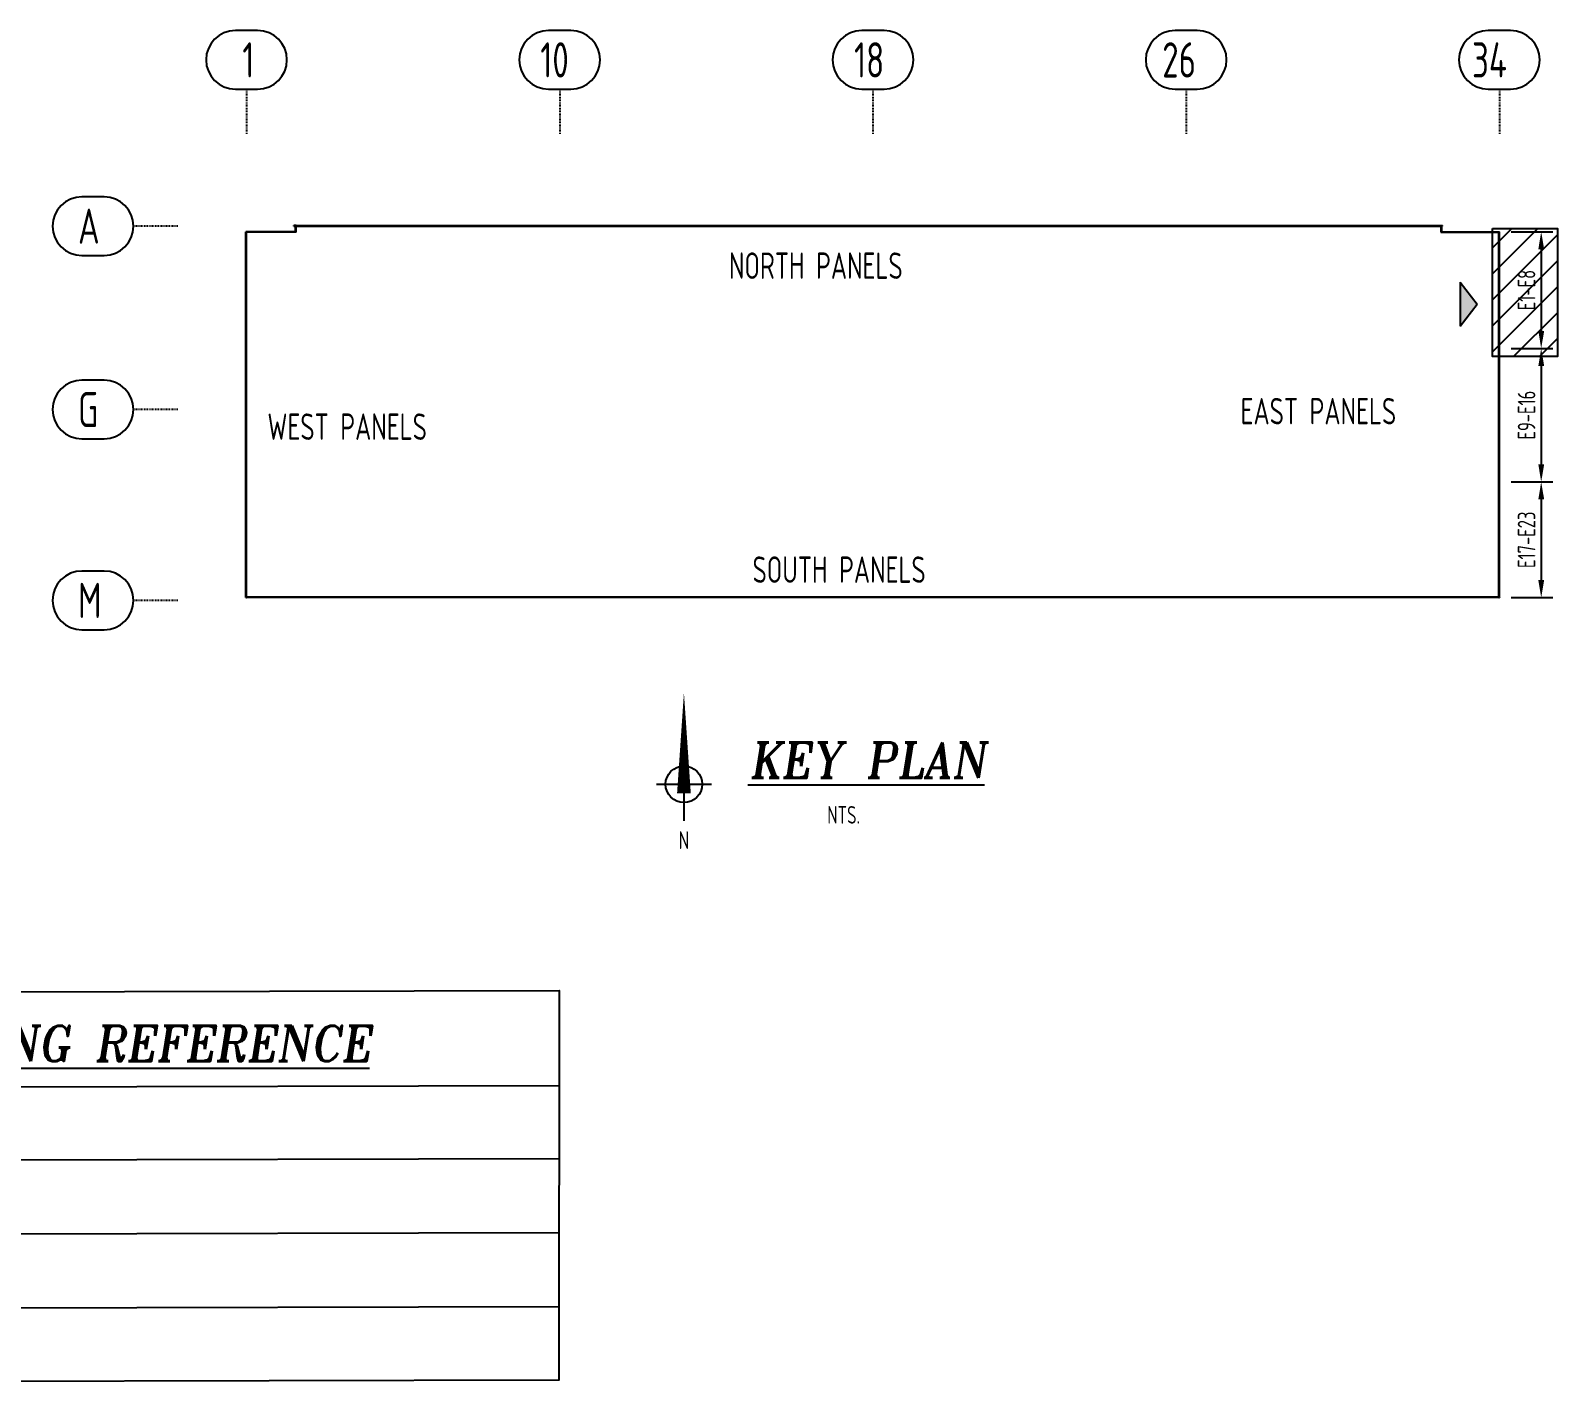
# Model space of a CAD drawing. Header units: inches. Extents: x -10781 to 50822, y -3854 to 38989.
# Drawn here: x -1038.7 to -843.7, y 357.7 to 530.6 of the extents above; entities that cross this region are included whole.
import ezdxf
from ezdxf.enums import TextEntityAlignment as Align

# ---------------------------------------------------------------- set-up
doc = ezdxf.new("R2010")
doc.units = ezdxf.units.IN
doc.header["$LTSCALE"] = 0.025
doc.header["$MEASUREMENT"] = 0
doc.linetypes.add('PHANTOM', pattern=[2.5, 1.25, -0.25, 0.25, -0.25, 0.25, -0.25])
doc.layers.get('0').update_dxf_attribs({"linetype": 'CONTINUOUS'})
doc.layers.get('Defpoints').update_dxf_attribs({"linetype": 'CONTINUOUS'})
for name, color, linetype in [('0-25TEXT', 7, 'CONTINUOUS'), ('0-35', 3, 'CONTINUOUS'), ('0-35TEXT', 3, 'CONTINUOUS'), ('0-50', 10, 'CONTINUOUS'), ('BARLIST', 7, 'CONTINUOUS'), ('GRID', 8, 'PHANTOM'), ('Hatch', 253, 'CONTINUOUS'), ('Hgblock', 7, 'CONTINUOUS')]:
    doc.layers.add(name, color=color, linetype=linetype)
doc.styles.add('AR', font='ARCHQUIK.shx', dxfattribs={"width": 0.8})
doc.styles.add('ROMANT', font='romant')
doc.dimstyles.new('CADS_DIM_48', dxfattribs={"dimscale": 48, "dimtxt": 0.09375, "dimasz": 0.09375, "dimexe": 0.0625, "dimexo": 0.0625, "dimgap": 0.09375, "dimtad": 0, "dimtih": 1, "dimtoh": 1, "dimzin": 1, "dimdsep": 46, "dimlunit": 4, "dimtxsty": 'AR', "dimblk": 'CLOSED', "dimcen": 0.1875, "dimadec": 0, "dimazin": 0, "dimtfac": 1, "dimtofl": 0, "dimtmove": 0, "dimatfit": 1, "dimldrblk": 'DOTBLANK', "dimfxl": 1, "dimtzin": 0, "dimarcsym": 0})

# ---------------------------------------------------------------- blocks, each defined once
blk = doc.blocks.new('*D1033')
at = {"layer": '0-35', "color": 0, "lineweight": -2, "transparency": 16777216}
for p, q in [((-849.62, 504.85), (-844.28, 504.85)), ((-845.78, 502.6), (-845.78, 492.19)), ((-849.62, 489.94), (-844.28, 489.94))]:
    blk.add_line(p, q, dxfattribs=at)
at = {"layer": '0-35', "color": 0, "transparency": 16777216}
for points in [[(-846.15, 502.6), (-845.4, 502.6), (-845.78, 504.85)], [(-846.15, 492.19), (-845.4, 492.19), (-845.78, 489.94)]]:
    blk.add_solid(points, dxfattribs=at)
at = {"layer": 'Defpoints', "color": 0, "transparency": 16777216}
for p in [(-851.12, 504.85), (-851.12, 489.94), (-845.78, 489.94)]:
    blk.add_point(p, dxfattribs=at)
at = {"layer": '0-35', "color": 0, "transparency": 16777216, "insert": (-847.65, 497.4), "char_height": 2.25, "attachment_point": 5, "rotation": 90, "style": 'AR'}
blk.add_mtext('E1-E8', dxfattribs=at)
blk = doc.blocks.new('_DotBlank')
at = {"layer": '0-35', "color": 0, "lineweight": -2}
blk.add_line((-0.5, 0), (-1, 0), dxfattribs=at)
blk.add_circle((0, 0), 0.5, dxfattribs=at)
blk = doc.blocks.new('*D1034')
at = {"layer": '0-35', "color": 0, "lineweight": -2, "transparency": 16777216}
for p, q in [((-849.62, 489.94), (-844.28, 489.94)), ((-845.78, 487.69), (-845.78, 475.15)), ((-849.62, 472.9), (-844.28, 472.9))]:
    blk.add_line(p, q, dxfattribs=at)
at = {"layer": '0-35', "color": 0, "transparency": 16777216}
for points in [[(-846.15, 487.69), (-845.4, 487.69), (-845.78, 489.94)], [(-846.15, 475.15), (-845.4, 475.15), (-845.78, 472.9)]]:
    blk.add_solid(points, dxfattribs=at)
at = {"layer": 'Defpoints', "color": 0, "transparency": 16777216}
for p in [(-851.12, 489.94), (-851.12, 472.9), (-845.78, 472.9)]:
    blk.add_point(p, dxfattribs=at)
at = {"layer": '0-35', "color": 0, "transparency": 16777216, "insert": (-847.65, 481.42), "char_height": 2.25, "attachment_point": 5, "rotation": 90, "style": 'AR'}
blk.add_mtext('E9-E16', dxfattribs=at)
blk = doc.blocks.new('*D1035')
at = {"layer": '0-35', "color": 0, "lineweight": -2, "transparency": 16777216}
for p, q in [((-849.62, 472.9), (-844.28, 472.9)), ((-845.78, 470.65), (-845.78, 460.36)), ((-849.62, 458.11), (-844.28, 458.11))]:
    blk.add_line(p, q, dxfattribs=at)
at = {"layer": '0-35', "color": 0, "transparency": 16777216}
for points in [[(-846.15, 470.65), (-845.4, 470.65), (-845.78, 472.9)], [(-846.15, 460.36), (-845.4, 460.36), (-845.78, 458.11)]]:
    blk.add_solid(points, dxfattribs=at)
at = {"layer": 'Defpoints', "color": 0, "transparency": 16777216}
for p in [(-851.12, 472.9), (-851.12, 458.11), (-845.78, 458.11)]:
    blk.add_point(p, dxfattribs=at)
at = {"layer": '0-35', "color": 0, "transparency": 16777216, "insert": (-847.65, 465.5), "char_height": 2.25, "attachment_point": 5, "rotation": 90, "style": 'AR'}
blk.add_mtext('E17-E23', dxfattribs=at)
blk = doc.blocks.new('*U143')
at = {"layer": 'Hgblock', "color": 3}
for p, q in [((-0.375, 0), (0.375, 0)), ((0, 0), (0, -0.5))]:
    blk.add_line(p, q, dxfattribs=at)
blk.add_lwpolyline([(0, 1.25, 0, 0.187, 0), (0, -0.125, 0.187, 0.187, 0)], format="xyseb", dxfattribs=at)
blk.add_circle((0, 0), 0.25, dxfattribs=at)
at = {"layer": 'Hgblock', "color": 3, "style": 'AR', "width": 0.8}
blk.add_text('N', height=0.244, dxfattribs=at).set_placement((0, -0.761), align=Align.MIDDLE)

msp = doc.modelspace()

# ---------------------------------------------------------------- hatches: boundary and pattern name
at = {"layer": '0-25TEXT'}
msp.add_hatch(color=256, dxfattribs=at).paths.add_polyline_path([(-856.11368, 492.80635), (-853.95373, 495.61878), (-856.11368, 498.43121)])
at = {"layer": 'Hatch'}
h = msp.add_hatch(dxfattribs=at)
h.set_pattern_fill('ANSI31', color=256, scale=18.75)
h.set_pattern_definition([(45, (-1786.0354, 2992.6935), (-1.6572815, 1.6572815), [])])
h.paths.add_polyline_path([(-852.00566, 505.26274), (-843.70343, 505.26274), (-843.70343, 488.91135), (-852.00566, 488.91135)])

# ---------------------------------------------------------------- linework, layer by layer
at = {"layer": '0-25TEXT'}
for p, q in [((-856.11368, 498.43121), (-856.11368, 492.80635)), ((-856.11368, 498.43121), (-853.95373, 495.61878)), ((-856.11368, 492.80635), (-853.95373, 495.61878))]:
    msp.add_line(p, q, dxfattribs=at)
at = {"layer": '0-35'}
for p, q in [((-1004.81767, 505.6344), (-1005.08834, 505.6344)), ((-1005.08834, 505.6344), (-858.3877, 505.6344)), ((-1005.08834, 505.56581), (-1005.08834, 505.6344)), ((-1005.08834, 505.6344), (-1005.08834, 505.56581)), ((-1005.08834, 505.56581), (-1004.88626, 505.56581)), ((-1004.88626, 504.85019), (-1004.88626, 505.56581)), ((-1004.81767, 504.78159), (-1004.81767, 505.56581)), ((-1004.81767, 505.56581), (-858.58607, 505.56581)), ((-1003.1781, 505.6344), (-1003.1781, 505.56581)), ((-1003.17785, 505.6344), (-1003.17785, 505.56581)), ((-1001.27015, 505.6344), (-1001.27015, 505.56581)), ((-1001.27015, 505.6344), (-1001.27015, 505.56581)), ((-999.13997, 505.6344), (-999.13997, 505.56581)), ((-999.13997, 505.6344), (-999.13997, 505.56581)), ((-996.83181, 505.6344), (-996.83181, 505.56581)), ((-994.52365, 505.6344), (-994.52365, 505.56581)), ((-992.21549, 505.6344), (-992.21549, 505.56581)), ((-989.90733, 505.6344), (-989.90733, 505.56581)), ((-989.20098, 505.6344), (-989.20098, 505.56581)), ((-986.89282, 505.6344), (-986.89282, 505.56581)), ((-984.58466, 505.6344), (-984.58466, 505.56581)), ((-982.2765, 505.6344), (-982.2765, 505.56581)), ((-979.96834, 505.6344), (-979.96834, 505.56581)), ((-979.26199, 505.6344), (-979.26199, 505.56581)), ((-976.95383, 505.6344), (-976.95383, 505.56581)), ((-974.64567, 505.6344), (-974.64567, 505.56581)), ((-972.33751, 505.6344), (-972.33751, 505.56581)), ((-970.25183, 505.6344), (-970.25183, 505.56581)), ((-969.54269, 505.6344), (-969.54269, 505.56581)), ((-967.00928, 505.6344), (-967.00928, 505.56581)), ((-967.00928, 505.56581), (-967.00928, 505.6344)), ((-964.70112, 505.56581), (-964.70112, 505.6344)), ((-962.39296, 505.56581), (-962.39296, 505.6344)), ((-960.08481, 505.56581), (-960.08481, 505.6344)), ((-959.37845, 505.56581), (-959.37845, 505.6344)), ((-957.07029, 505.56581), (-957.07029, 505.6344)), ((-954.76214, 505.56581), (-954.76214, 505.6344)), ((-952.45398, 505.56581), (-952.45398, 505.6344)), ((-950.14582, 505.56581), (-950.14582, 505.6344)), ((-949.43947, 505.56581), (-949.43947, 505.6344)), ((-947.13131, 505.56581), (-947.13131, 505.6344)), ((-944.82315, 505.56581), (-944.82315, 505.6344)), ((-942.51499, 505.56581), (-942.51499, 505.6344)), ((-940.20683, 505.56581), (-940.20683, 505.6344)), ((-939.50048, 505.56581), (-939.50048, 505.6344)), ((-937.19232, 505.56581), (-937.19232, 505.6344)), ((-934.88879, 505.56581), (-934.88879, 505.6344)), ((-932.58527, 505.56581), (-932.58527, 505.6344)), ((-930.27711, 505.56581), (-930.27711, 505.6344)), ((-929.57076, 505.56581), (-929.57076, 505.6344)), ((-927.2626, 505.56581), (-927.2626, 505.6344)), ((-924.95444, 505.56581), (-924.95444, 505.6344)), ((-922.64628, 505.56581), (-922.64628, 505.6344)), ((-920.33812, 505.56581), (-920.33812, 505.6344)), ((-919.63177, 505.56581), (-919.63177, 505.6344)), ((-917.32361, 505.56581), (-917.32361, 505.6344)), ((-915.01545, 505.56581), (-915.01545, 505.6344)), ((-912.7073, 505.56581), (-912.7073, 505.6344)), ((-910.39914, 505.56581), (-910.39914, 505.6344)), ((-909.69278, 505.56581), (-909.69278, 505.6344)), ((-907.38463, 505.56581), (-907.38463, 505.6344)), ((-905.07647, 505.56581), (-905.07647, 505.6344)), ((-902.76831, 505.56581), (-902.76831, 505.6344)), ((-900.46015, 505.56581), (-900.46015, 505.6344)), ((-899.7538, 505.56581), (-899.7538, 505.6344)), ((-897.44564, 505.56581), (-897.44564, 505.6344)), ((-895.1347, 505.56581), (-895.1347, 505.6344)), ((-892.82376, 505.56581), (-892.82376, 505.6344)), ((-890.5156, 505.56581), (-890.5156, 505.6344)), ((-889.80925, 505.56581), (-889.80925, 505.6344)), ((-887.50109, 505.56581), (-887.50109, 505.6344)), ((-885.19293, 505.56581), (-885.19293, 505.6344)), ((-882.88477, 505.56581), (-882.88477, 505.6344)), ((-880.57661, 505.56581), (-880.57661, 505.6344)), ((-879.87026, 505.56581), (-879.87026, 505.6344)), ((-877.5621, 505.56581), (-877.5621, 505.6344)), ((-875.25394, 505.56581), (-875.25394, 505.6344)), ((-872.94578, 505.56581), (-872.94578, 505.6344)), ((-870.63762, 505.56581), (-870.63762, 505.6344)), ((-869.93127, 505.56581), (-869.93127, 505.6344)), ((-867.62311, 505.56581), (-867.62311, 505.6344)), ((-865.31495, 505.56581), (-865.31495, 505.6344)), ((-863.00679, 505.56581), (-863.00679, 505.6344)), ((-860.69864, 505.56581), (-860.69864, 505.6344)), ((-858.58607, 505.56581), (-858.58607, 504.78159)), ((-858.51747, 505.56581), (-858.3877, 505.56581)), ((-858.51747, 505.56581), (-858.51747, 504.85019)), ((-858.3877, 505.56581), (-858.3877, 505.6344)), ((-1011.21191, 504.85019), (-1011.21191, 504.78159)), ((-1004.88626, 504.85019), (-1011.21191, 504.85019)), ((-1011.21191, 504.78159), (-1011.21191, 504.85019)), ((-1011.21191, 504.85019), (-1011.14332, 504.85019)), ((-1011.21191, 458.10951), (-1011.21191, 504.85019)), ((-1004.81767, 504.78159), (-1011.21191, 504.78159)), ((-1011.14332, 458.10951), (-1011.14332, 504.85019)), ((-1009.07895, 504.85019), (-1009.07895, 504.78159)), ((-1006.94877, 504.85019), (-1006.94877, 504.78159)), ((-1004.81767, 504.78159), (-1004.81767, 504.85019)), ((-858.58607, 504.78159), (-851.1964, 504.78159)), ((-858.51747, 504.85019), (-851.1964, 504.85019)), ((-855.93847, 504.85019), (-855.93847, 504.78159)), ((-853.80828, 504.85019), (-853.80828, 504.78159)), ((-851.1964, 504.78159), (-851.1964, 504.85019)), ((-851.1895, 458.10951), (-851.1895, 504.85171)), ((-851.1895, 504.85171), (-851.1209, 504.85171)), ((-851.1209, 458.10951), (-851.1209, 504.85171)), ((-1011.21191, 502.72001), (-1011.14332, 502.72001)), ((-851.1895, 503.00276), (-851.1895, 502.93417)), ((-851.1895, 502.93417), (-851.1895, 503.00276)), ((-851.1895, 503.00276), (-851.1209, 503.00276)), ((-851.1895, 501.42962), (-851.1209, 501.42962)), ((-1011.21191, 500.58983), (-1011.14332, 500.58983)), ((-851.1895, 500.1329), (-851.1209, 500.1329)), ((-1011.21191, 498.45964), (-1011.14332, 498.45964)), ((-851.1895, 498.45964), (-851.1209, 498.45964)), ((-1011.21191, 496.32946), (-1011.14332, 496.32946)), ((-851.1895, 496.32946), (-851.1209, 496.32946)), ((-1011.21191, 494.19928), (-1011.14332, 494.19928)), ((-851.1895, 494.19928), (-851.1209, 494.19928)), ((-1011.21191, 492.0691), (-1011.14332, 492.0691)), ((-851.1895, 492.0691), (-851.1209, 492.0691)), ((-1011.21191, 489.93892), (-1011.14332, 489.93892)), ((-851.1895, 489.93892), (-851.1209, 489.93892)), ((-1011.21191, 487.80874), (-1011.14332, 487.80874)), ((-851.1895, 487.80874), (-851.1209, 487.80874)), ((-1011.21191, 485.67856), (-1011.14332, 485.67856)), ((-851.1895, 485.67856), (-851.1209, 485.67856)), ((-1011.21191, 483.54838), (-1011.14332, 483.54838)), ((-851.1895, 483.54838), (-851.1209, 483.54838)), ((-1011.21191, 481.4182), (-1011.14332, 481.4182)), ((-851.1895, 481.4182), (-851.1209, 481.4182)), ((-1011.21191, 479.28802), (-1011.14332, 479.28802)), ((-851.1895, 479.28802), (-851.1209, 479.28802)), ((-1011.21191, 477.15784), (-1011.14332, 477.15784)), ((-851.1895, 477.15784), (-851.1209, 477.15784)), ((-1011.21191, 475.02766), (-1011.14332, 475.02766)), ((-851.1895, 475.02766), (-851.1209, 475.02766)), ((-1011.21191, 472.89748), (-1011.14332, 472.89748)), ((-851.1895, 472.89748), (-851.1209, 472.89748)), ((-1011.21191, 470.7673), (-1011.14332, 470.7673)), ((-851.1895, 470.7673), (-851.1209, 470.7673)), ((-1011.21191, 468.63712), (-1011.14332, 468.63712)), ((-851.1895, 468.63712), (-851.1209, 468.63712)), ((-1011.21191, 466.50694), (-1011.14332, 466.50694)), ((-851.1895, 466.50694), (-851.1209, 466.50694)), ((-1011.21191, 464.37676), (-1011.14332, 464.37676)), ((-851.1895, 464.37676), (-851.1209, 464.37676)), ((-1011.21191, 462.24658), (-1011.14332, 462.24658)), ((-851.1895, 462.24658), (-851.1209, 462.24658)), ((-1011.21191, 460.1164), (-1011.14332, 460.1164)), ((-851.1895, 460.1164), (-851.1209, 460.1164)), ((-851.1209, 458.1781), (-1011.21191, 458.1781)), ((-1011.21191, 458.1781), (-1011.21191, 458.10951)), ((-851.1209, 458.10951), (-1011.21191, 458.10951)), ((-1011.21191, 458.10951), (-1011.14332, 458.10951)), ((-1009.6787, 458.1781), (-1009.6787, 458.10951)), ((-1008.14549, 458.1781), (-1008.14549, 458.10951)), ((-1005.83733, 458.1781), (-1005.83733, 458.10951)), ((-1003.52918, 458.1781), (-1003.52918, 458.10951)), ((-1002.82282, 458.1781), (-1002.82282, 458.10951)), ((-1000.51466, 458.1781), (-1000.51466, 458.10951)), ((-998.20068, 458.1781), (-998.20068, 458.10951)), ((-995.89252, 458.1781), (-995.89252, 458.10951)), ((-993.58436, 458.1781), (-993.58436, 458.10951)), ((-992.87801, 458.1781), (-992.87801, 458.10951)), ((-990.56985, 458.1781), (-990.56985, 458.10951)), ((-988.26169, 458.1781), (-988.26169, 458.10951)), ((-985.95353, 458.1781), (-985.95353, 458.10951)), ((-983.64537, 458.1781), (-983.64537, 458.10951)), ((-982.93902, 458.1781), (-982.93902, 458.10951)), ((-980.63086, 458.1781), (-980.63086, 458.10951)), ((-978.3227, 458.1781), (-978.3227, 458.10951)), ((-976.01454, 458.1781), (-976.01454, 458.10951)), ((-973.70638, 458.1781), (-973.70638, 458.10951)), ((-973.00003, 458.1781), (-973.00003, 458.10951)), ((-970.69187, 458.1781), (-970.69187, 458.10951)), ((-968.38371, 458.1781), (-968.38371, 458.10951)), ((-966.07555, 458.1781), (-966.07555, 458.10951)), ((-963.7674, 458.1781), (-963.7674, 458.10951)), ((-963.06104, 458.1781), (-963.06104, 458.10951)), ((-960.75289, 458.1781), (-960.75289, 458.10951)), ((-958.44473, 458.1781), (-958.44473, 458.10951)), ((-956.13657, 458.1781), (-956.13657, 458.10951)), ((-953.82841, 458.1781), (-953.82841, 458.10951)), ((-953.12206, 458.1781), (-953.12206, 458.10951)), ((-950.8139, 458.1781), (-950.8139, 458.10951)), ((-948.50574, 458.1781), (-948.50574, 458.10951)), ((-946.19758, 458.1781), (-946.19758, 458.10951)), ((-943.88942, 458.1781), (-943.88942, 458.10951)), ((-943.18307, 458.1781), (-943.18307, 458.10951)), ((-940.87491, 458.1781), (-940.87491, 458.10951)), ((-938.56675, 458.1781), (-938.56675, 458.10951)), ((-936.25859, 458.1781), (-936.25859, 458.10951)), ((-933.95043, 458.1781), (-933.95043, 458.10951)), ((-933.24408, 458.1781), (-933.24408, 458.10951)), ((-930.93592, 458.1781), (-930.93592, 458.10951)), ((-928.62776, 458.1781), (-928.62776, 458.10951)), ((-926.3196, 458.1781), (-926.3196, 458.10951)), ((-924.01145, 458.1781), (-924.01145, 458.10951)), ((-923.30509, 458.1781), (-923.30509, 458.10951)), ((-920.99693, 458.1781), (-920.99693, 458.10951)), ((-918.68878, 458.1781), (-918.68878, 458.10951)), ((-916.38062, 458.1781), (-916.38062, 458.10951)), ((-914.07246, 458.1781), (-914.07246, 458.10951)), ((-913.36611, 458.1781), (-913.36611, 458.10951)), ((-911.05795, 458.1781), (-911.05795, 458.10951)), ((-908.74979, 458.1781), (-908.74979, 458.10951)), ((-906.44163, 458.1781), (-906.44163, 458.10951)), ((-904.13347, 458.1781), (-904.13347, 458.10951)), ((-903.42712, 458.1781), (-903.42712, 458.10951)), ((-901.11896, 458.1781), (-901.11896, 458.10951)), ((-898.8108, 458.1781), (-898.8108, 458.10951)), ((-896.50264, 458.1781), (-896.50264, 458.10951)), ((-893.96923, 458.1781), (-893.96923, 458.10951)), ((-893.26288, 458.1781), (-893.26288, 458.10951)), ((-891.17441, 458.1781), (-891.17441, 458.10951)), ((-888.86625, 458.1781), (-888.86625, 458.10951)), ((-886.55809, 458.1781), (-886.55809, 458.10951)), ((-884.24993, 458.1781), (-884.24993, 458.10951)), ((-883.54358, 458.1781), (-883.54358, 458.10951)), ((-881.23542, 458.1781), (-881.23542, 458.10951)), ((-878.92726, 458.1781), (-878.92726, 458.10951)), ((-876.6191, 458.1781), (-876.6191, 458.10951)), ((-874.31094, 458.1781), (-874.31094, 458.10951)), ((-873.60459, 458.1781), (-873.60459, 458.10951)), ((-871.29643, 458.1781), (-871.29643, 458.10951)), ((-868.98827, 458.1781), (-868.98827, 458.10951)), ((-866.68012, 458.1781), (-866.68012, 458.10951)), ((-864.37196, 458.1781), (-864.37196, 458.10951)), ((-862.0638, 458.1781), (-862.0638, 458.10951)), ((-859.75564, 458.1781), (-859.75564, 458.10951)), ((-857.44748, 458.1781), (-857.44748, 458.10951)), ((-855.13932, 458.1781), (-855.13932, 458.10951)), ((-853.12872, 458.1781), (-853.12872, 458.10951)), ((-851.1895, 458.10951), (-851.1209, 458.10951)), ((-851.1209, 458.1781), (-851.1209, 458.10951))]:
    msp.add_line(p, q, dxfattribs=at)
at = {"layer": '0-50'}
for p, q in [((-971.23102, 395.74894, 0), (-1156.28217, 395.31852, 0)), ((-971.23102, 386.40615, 0), (-1156.28217, 385.97572, 0)), ((-971.23102, 376.97005, 0), (-1156.28217, 376.53962, 0)), ((-971.23102, 367.53395, 0), (-1156.28217, 367.10352, 0))]:
    msp.add_line(p, q, dxfattribs=at)
for points in [[(-1009.7257, 530.55551), (-1012.56093, 530.55551, 1), (-1012.56093, 523.05551), (-1009.7257, 523.05551, 1)], [(-969.7201, 530.55551), (-972.55533, 530.55551, 1), (-972.55533, 523.05551), (-969.7201, 523.05551, 1)], [(-929.71449, 530.55551), (-932.54972, 530.55551, 1), (-932.54972, 523.05551), (-929.71449, 523.05551, 1)], [(-889.70889, 530.55551), (-892.54412, 530.55551, 1), (-892.54412, 523.05551), (-889.70889, 523.05551, 1)], [(-849.70329, 530.55551), (-852.53852, 530.55551, 1), (-852.53852, 523.05551), (-849.70329, 523.05551, 1)], [(-1029.326, 509.32376), (-1032.16123, 509.32376, 1), (-1032.16123, 501.82376), (-1029.326, 501.82376, 1)], [(-1029.326, 485.88801), (-1032.16123, 485.88801, 1), (-1032.16123, 478.38801), (-1029.326, 478.38801, 1)], [(-1029.326, 461.51523), (-1032.16123, 461.51523, 1), (-1032.16123, 454.01523), (-1029.326, 454.01523, 1)]]:
    msp.add_lwpolyline(points, format="xyb", close=True, dxfattribs=at)
at = {"layer": '0-50', "elevation": 0}
msp.add_lwpolyline([(-1156.28217, 407.48459), (-971.23102, 407.91501), (-971.25311, 358.16102), (-1156.30426, 357.73059)], close=True, dxfattribs=at)
at = {"layer": 'GRID', "lineweight": -3}
for points in [[(-1011.14332, 523.05551), (-1011.14332, 517.30853)], [(-971.13771, 523.05551), (-971.13771, 517.30853)], [(-931.13211, 523.05551), (-931.13211, 517.30853)], [(-891.1265, 523.05551), (-891.1265, 517.30853)], [(-851.1209, 523.05551), (-851.1209, 517.30853)], [(-851.1209, 523.05551), (-851.1209, 517.30853)], [(-1025.6281, 505.6047), (-1019.88112, 505.6047)], [(-1025.6281, 482.16895), (-1019.88112, 482.16895)], [(-1025.6281, 457.79618), (-1019.88112, 457.79618)]]:
    msp.add_lwpolyline(points, dxfattribs=at)
at = {"layer": 'Hatch'}
msp.add_lwpolyline([(-852.00566, 505.26274), (-843.70343, 505.26274), (-843.70343, 488.91135), (-852.00566, 488.91135)], close=True, dxfattribs=at)

# ---------------------------------------------------------------- block references
at = {"layer": 'BARLIST', "xscale": 9.375, "yscale": 9.375, "zscale": 9.375}
msp.add_blockref('*U143', (-955.27484, 434.2714), dxfattribs=at)

# ---------------------------------------------------------------- texts
at = {"color": 7, "linetype": 'Continuous', "style": 'ROMANT', "oblique": 9, "width": 0.95}
msp.add_text('%%UKEY PLAN', height=4.5, dxfattribs=at).set_placement((-931.84817, 435.09251), align=Align.CENTER)
msp.add_text('%%UEAST WALL PANELS PLACING DRAWING REFERENCE', height=4.5, dxfattribs=at).set_placement((-1150.27192, 398.91524, 0))
at = {"layer": '0-35TEXT', "style": 'AR', "width": 0.8}
for s, height, p in [('NORTH PANELS', 3.375, (-949.52361, 498.83265)), ('EAST PANELS', 3.375, (-884.17892, 480.24476)), ('WEST PANELS', 3.375, (-1008.47854, 478.26594)), ('SOUTH PANELS', 3.375, (-946.50834, 460.00345)), ('NTS.', 2.25, (-936.96769, 429.24309))]:
    msp.add_text(s, height=height, dxfattribs=at).set_placement(p)
at = {"layer": '0-50', "style": 'AR', "width": 0.8}
for s, p in [('1', (-1011.66941, 524.55357)), ('10', (-973.61949, 524.55357)), ('18', (-933.54119, 524.55357)), ('26', (-894.18726, 524.55357)), ('34', (-854.6195, 524.55357)), ('A', (-1032.66188, 503.32182)), ('G', (-1032.66188, 479.88607)), ('M', (-1032.66188, 455.5133))]:
    msp.add_text(s, height=4.5, dxfattribs=at).set_placement(p)

# ---------------------------------------------------------------- dimensions: what is measured, and where the dimension line sits
at = {"layer": '0-35'}
for base, p1, p2, text, picture, middle in [((-845.77754, 489.93892), (-851.1209, 504.85171), (-851.1209, 489.93892), 'E1-E8', '*D1033', (-845.77754, 497.39532)), ((-845.77754, 472.89748), (-851.1209, 489.93892), (-851.1209, 472.89748), 'E9-E16', '*D1034', (-845.77754, 481.4182)), ((-845.77754, 458.10951), (-851.1209, 472.89748), (-851.1209, 458.10951), 'E17-E23', '*D1035', (-845.77754, 465.50349))]:
    dim = msp.add_linear_dim(base=base, p1=p1, p2=p2, angle=90, text=text, dimstyle='CADS_DIM_48', override={"dimscale": 24, "dimgap": 0.03125, "dimtad": 1, "dimtih": 0, "dimtoh": 0, "dimdec": 4, "dimtdec": 4}, dxfattribs=at)
    dim.commit()
    dim.dimension.update_dxf_attribs({"geometry": picture, "text_midpoint": middle, "dimtype": 160})

doc.saveas('drawing.dxf')
